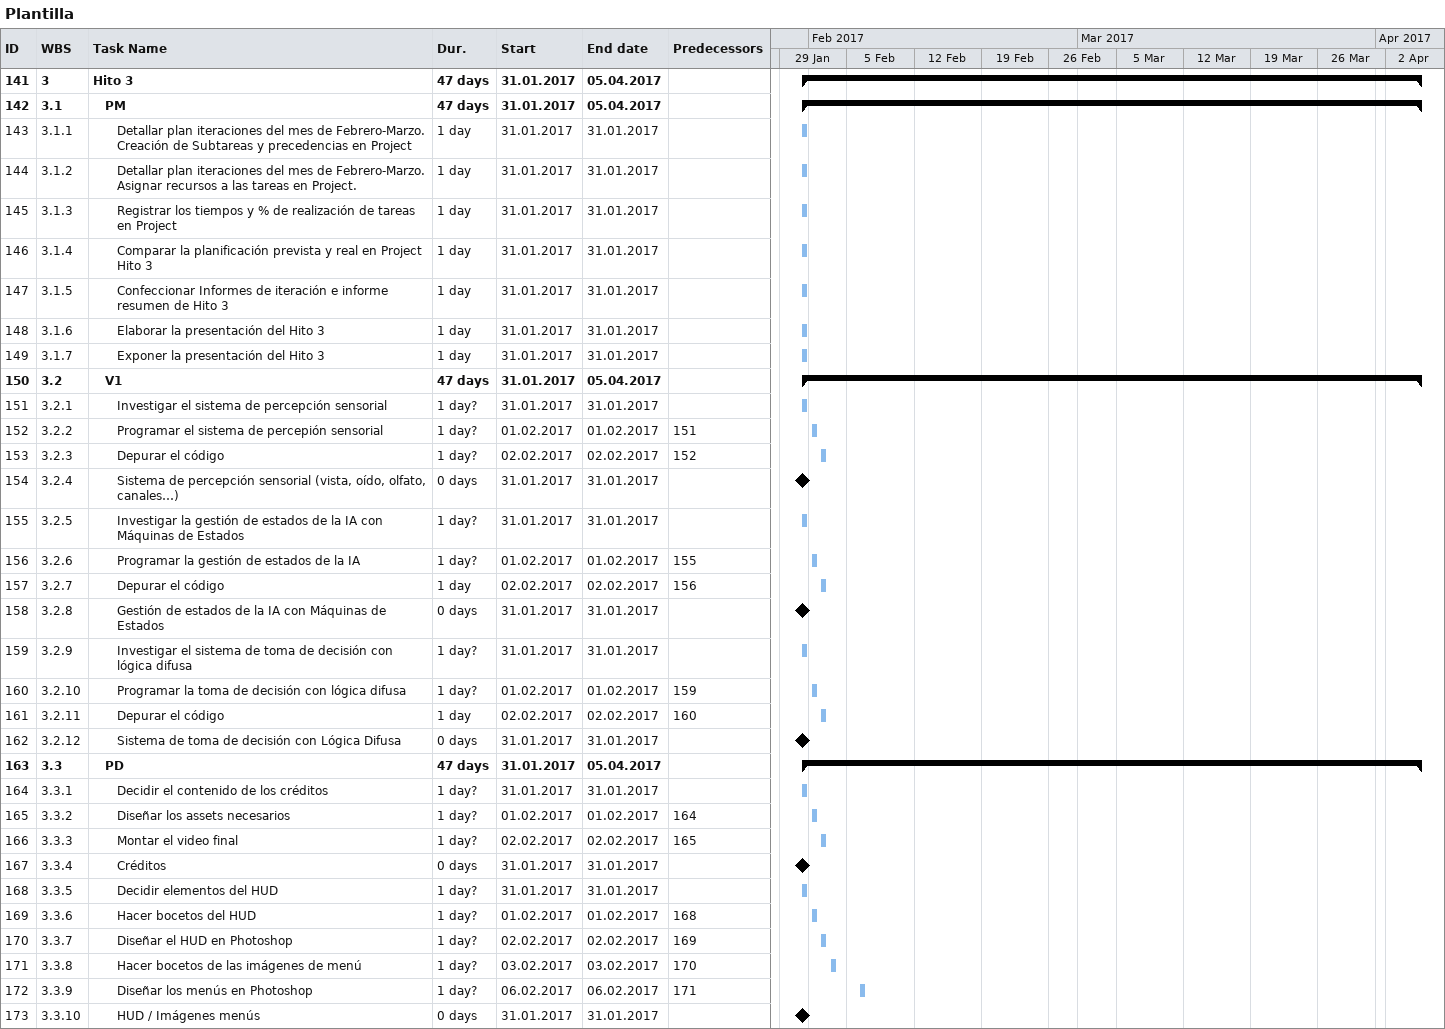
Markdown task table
Plantilla

| ID | WBS | Task | Duration | Start | Finish | Predecessors |
|---|---|---|---|---|---|---|
| 141 | 3 | **Hito 3** | 47d | 2017-01-31 | 2017-04-05 |  |
| 142 | 3.1 | **PM** | 47d | 2017-01-31 | 2017-04-05 |  |
| 143 | 3.1.1 | Detallar plan iteraciones del mes de Febrero-Marzo. Creación de Subtareas y precedencias en Project | 1d | 2017-01-31 | 2017-01-31 |  |
| 144 | 3.1.2 | Detallar plan iteraciones del mes de Febrero-Marzo. Asignar recursos a las tareas en Project. | 1d | 2017-01-31 | 2017-01-31 |  |
| 145 | 3.1.3 | Registrar los tiempos y % de realización de tareas en Project | 1d | 2017-01-31 | 2017-01-31 |  |
| 146 | 3.1.4 | Comparar la planificación prevista y real en Project Hito 3 | 1d | 2017-01-31 | 2017-01-31 |  |
| 147 | 3.1.5 | Confeccionar Informes de iteración e informe resumen de Hito 3 | 1d | 2017-01-31 | 2017-01-31 |  |
| 148 | 3.1.6 | Elaborar la presentación del Hito 3 | 1d | 2017-01-31 | 2017-01-31 |  |
| 149 | 3.1.7 | Exponer la presentación del Hito 3 | 1d | 2017-01-31 | 2017-01-31 |  |
| 150 | 3.2 | **V1** | 47d | 2017-01-31 | 2017-04-05 |  |
| 151 | 3.2.1 | Investigar el sistema de percepción sensorial | 1d? | 2017-01-31 | 2017-01-31 |  |
| 152 | 3.2.2 | Programar el sistema de percepión sensorial | 1d? | 2017-02-01 | 2017-02-01 | 151 |
| 153 | 3.2.3 | Depurar el código | 1d? | 2017-02-02 | 2017-02-02 | 152 |
| 154 | 3.2.4 | Sistema de percepción sensorial (vista, oído, olfato, canales…) | 0d | 2017-01-31 | 2017-01-31 |  |
| 155 | 3.2.5 | Investigar la gestión de estados de la IA con Máquinas de Estados | 1d? | 2017-01-31 | 2017-01-31 |  |
| 156 | 3.2.6 | Programar la gestión de estados de la IA | 1d? | 2017-02-01 | 2017-02-01 | 155 |
| 157 | 3.2.7 | Depurar el código | 1d | 2017-02-02 | 2017-02-02 | 156 |
| 158 | 3.2.8 | Gestión de estados de la IA con Máquinas de Estados | 0d | 2017-01-31 | 2017-01-31 |  |
| 159 | 3.2.9 | Investigar el sistema de toma de decisión con lógica difusa | 1d? | 2017-01-31 | 2017-01-31 |  |
| 160 | 3.2.10 | Programar la toma de decisión con lógica difusa | 1d? | 2017-02-01 | 2017-02-01 | 159 |
| 161 | 3.2.11 | Depurar el código | 1d | 2017-02-02 | 2017-02-02 | 160 |
| 162 | 3.2.12 | Sistema de toma de decisión con Lógica Difusa | 0d | 2017-01-31 | 2017-01-31 |  |
| 163 | 3.3 | **PD** | 47d | 2017-01-31 | 2017-04-05 |  |
| 164 | 3.3.1 | Decidir el contenido de los créditos | 1d? | 2017-01-31 | 2017-01-31 |  |
| 165 | 3.3.2 | Diseñar los assets necesarios | 1d? | 2017-02-01 | 2017-02-01 | 164 |
| 166 | 3.3.3 | Montar el video final | 1d? | 2017-02-02 | 2017-02-02 | 165 |
| 167 | 3.3.4 | Créditos | 0d | 2017-01-31 | 2017-01-31 |  |
| 168 | 3.3.5 | Decidir elementos del HUD | 1d? | 2017-01-31 | 2017-01-31 |  |
| 169 | 3.3.6 | Hacer bocetos del HUD | 1d? | 2017-02-01 | 2017-02-01 | 168 |
| 170 | 3.3.7 | Diseñar el HUD en Photoshop | 1d? | 2017-02-02 | 2017-02-02 | 169 |
| 171 | 3.3.8 | Hacer bocetos de las imágenes de menú | 1d? | 2017-02-03 | 2017-02-03 | 170 |
| 172 | 3.3.9 | Diseñar los menús en Photoshop | 1d? | 2017-02-06 | 2017-02-06 | 171 |
| 173 | 3.3.10 | HUD / Imágenes menús | 0d | 2017-01-31 | 2017-01-31 |  |
